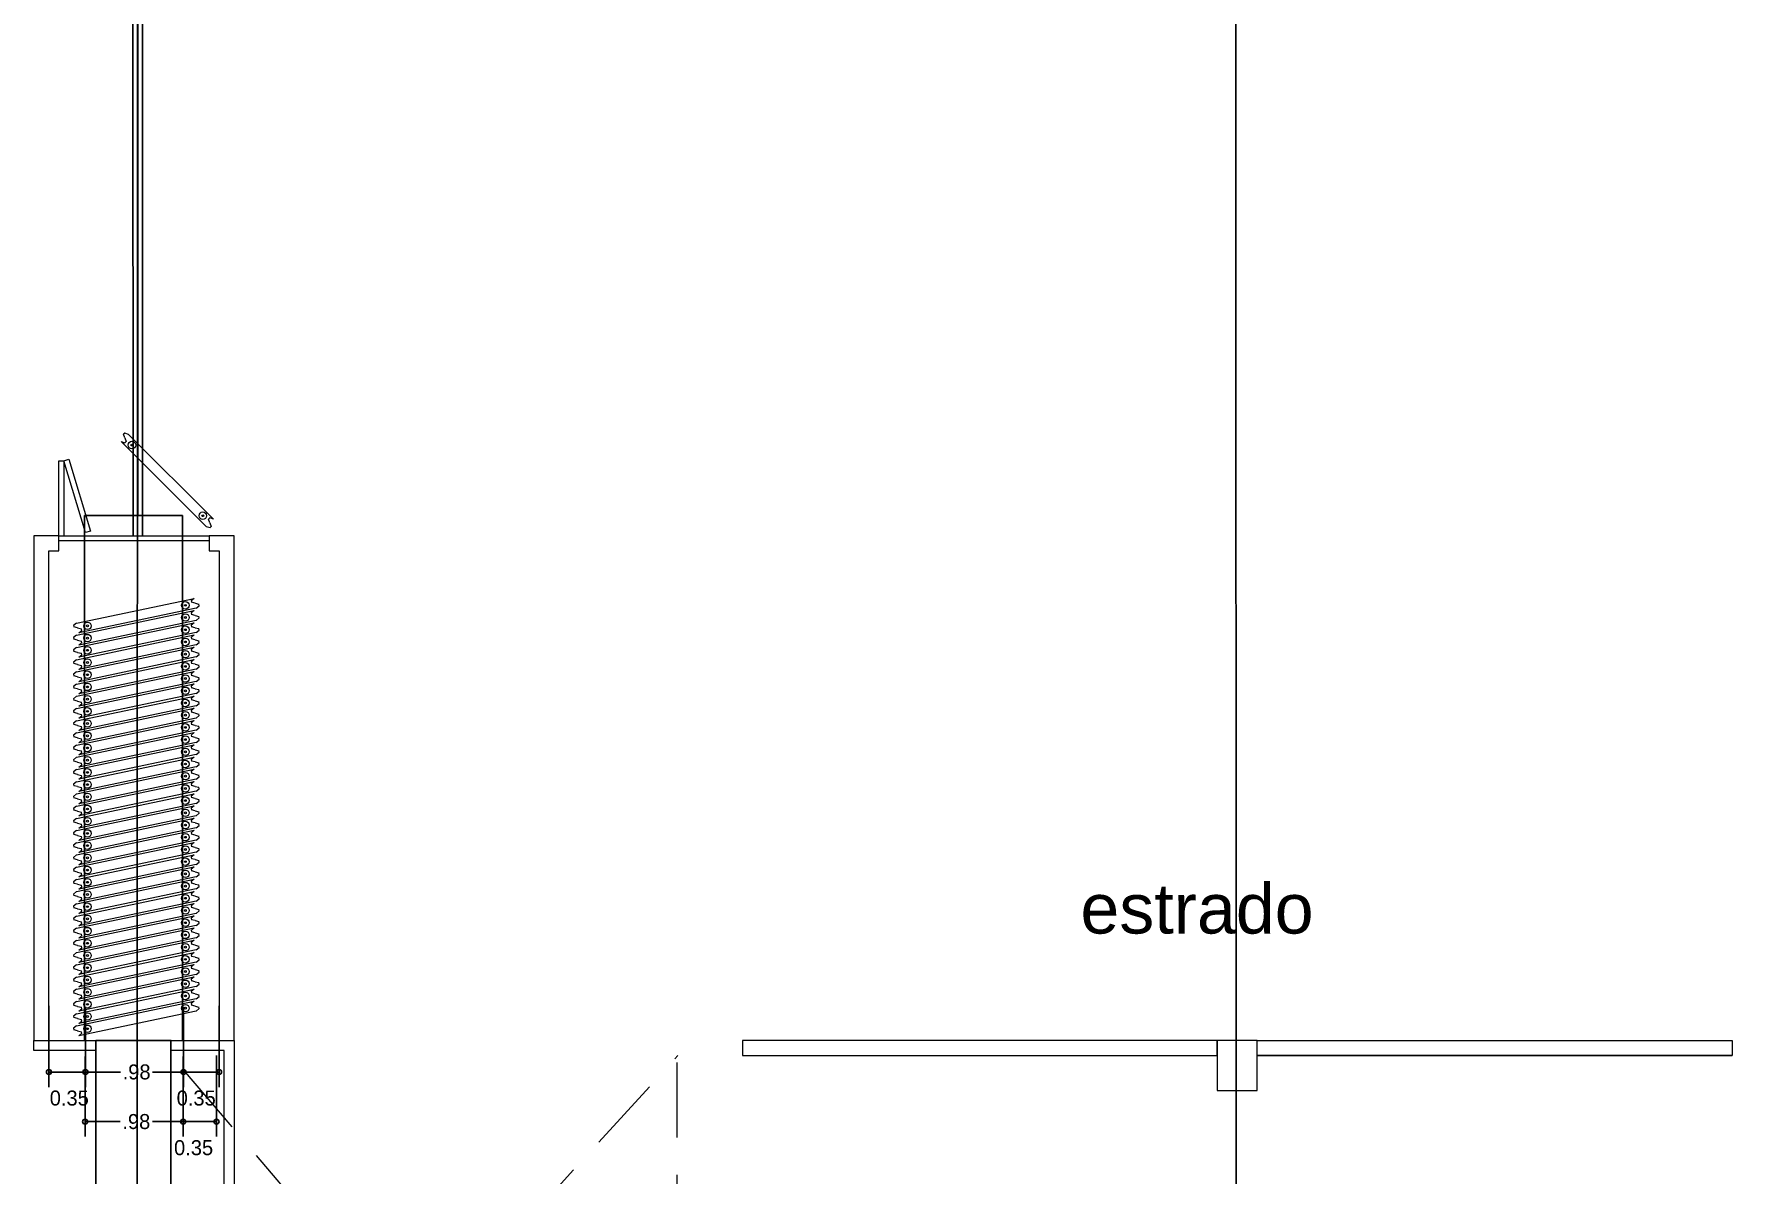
# Model space of a CAD drawing. Header units: millimetres. Extents: x 744843 to 745492, y 2520966 to 2521458.
# Drawn here: x 745392.33 to 745409.29, y 2521108.29 to 2521119.69 of the extents above; entities that cross this region are included whole.
import ezdxf

# ---------------------------------------------------------------- set-up
doc = ezdxf.new("R2010")
doc.units = ezdxf.units.MM
doc.header["$PDMODE"] = 35
doc.header["$PDSIZE"] = 1
for name, pattern in [('CENTRO2', [28.575, 19.05, -3.175, 3.175, -3.175]), ('DASHED2', [0.375, 0.25, -0.125]), ('HIDDEN', [9.525, 6.35, -3.175])]:
    doc.linetypes.add(name, pattern=pattern)
for name, color, linetype in [('A-Columnas_Pppal', 3, 'Continuous'), ('A_Cotas_Paños', 8, 'Continuous'), ('A_Ejes', 8, 'Continuous'), ('A_Muros_Mobiles', 16, 'Continuous'), ('cotas auxiliares', 7, 'Continuous')]:
    doc.layers.add(name, color=color, linetype=linetype)
for name, color, linetype, lineweight in [('A-Columnas_Secun', 74, 'Continuous', 20), ('A_Muros', 30, 'Continuous', 20), ('A_Muros_Concreto', 3, 'Continuous', 0), ('A_Proyecciones', 192, 'HIDDEN', 20), ('A_Puertas', 8, 'Continuous', 0), ('A_Textos', 4, 'Continuous', 20)]:
    doc.layers.add(name, color=color, linetype=linetype, lineweight=lineweight)
doc.styles.add('Arial', font='arial.ttf', dxfattribs={"height": 1})
doc.dimstyles.new('EJES', dxfattribs={"dimtxt": 0.25, "dimasz": 0.25, "dimexe": 0.5, "dimexo": 0.25, "dimgap": 0.01, "dimtad": 0, "dimtih": 1, "dimtoh": 1, "dimzin": 4, "dimdsep": 46, "dimtxsty": 'Standard', "dimblk": 'ORIGIN', "dimcen": 0.09, "dimclrd": 8, "dimclre": 8, "dimclrt": 4, "dimadec": 1, "dimazin": 0, "dimtfac": 1, "dimtofl": 0, "dimtmove": 2, "dimatfit": 3, "dimfxl": 0.15, "dimtolj": 1, "dimtzin": 0, "dimlwd": -1, "dimlwe": -1, "dimarcsym": 0})

# ---------------------------------------------------------------- blocks, each defined once
blk = doc.blocks.new('_Origin')
at = {"color": 0, "linetype": 'ByBlock', "lineweight": -2}
blk.add_line((0, 0), (-1, 0), dxfattribs=at)
blk.add_circle((0, 0), 0.5, dxfattribs=at)
blk = doc.blocks.new('*D173')
at = {"layer": 'cotas auxiliares', "color": 8, "transparency": 16777216}
for p, q in [((745392.836, 2521109.469), (745392.836, 2521108.668)), ((745393.816, 2521109.469), (745393.816, 2521108.668)), ((745392.886, 2521108.818), (745393.188, 2521108.818)), ((745393.766, 2521108.818), (745393.508, 2521108.818))]:
    blk.add_line(p, q, dxfattribs=at)
at = {"layer": 'Defpoints', "color": 0, "transparency": 16777216}
for p in [(745392.836, 2521109.619), (745393.816, 2521109.619), (745392.836, 2521108.818)]:
    blk.add_point(p, dxfattribs=at)
at = {"layer": 'cotas auxiliares', "color": 8, "transparency": 16777216, "xscale": 0.05, "yscale": 0.05, "zscale": 0.05, "rotation": 180}
blk.add_blockref('_Origin', (745392.836, 2521108.818), dxfattribs=at)
at = {"layer": 'cotas auxiliares', "color": 8, "transparency": 16777216, "xscale": 0.05, "yscale": 0.05, "zscale": 0.05}
blk.add_blockref('_Origin', (745393.816, 2521108.818), dxfattribs=at)
at = {"layer": 'cotas auxiliares', "color": 4, "transparency": 16777216, "insert": (745393.348, 2521108.818), "char_height": 0.15, "attachment_point": 5}
blk.add_mtext('\\A1;.98', dxfattribs=at)
blk = doc.blocks.new('*D174')
at = {"layer": 'cotas auxiliares', "color": 8, "transparency": 16777216}
for p, q in [((745393.816, 2521109.469), (745393.816, 2521108.668)), ((745394.149, 2521109.48), (745394.149, 2521108.668)), ((745393.866, 2521108.818), (745394.099, 2521108.818))]:
    blk.add_line(p, q, dxfattribs=at)
at = {"layer": 'Defpoints', "color": 0, "transparency": 16777216}
for p in [(745393.816, 2521109.619), (745394.149, 2521109.63), (745394.149, 2521108.818)]:
    blk.add_point(p, dxfattribs=at)
at = {"layer": 'cotas auxiliares', "color": 8, "transparency": 16777216, "xscale": 0.05, "yscale": 0.05, "zscale": 0.05, "rotation": 180}
blk.add_blockref('_Origin', (745393.816, 2521108.818), dxfattribs=at)
at = {"layer": 'cotas auxiliares', "color": 8, "transparency": 16777216, "xscale": 0.05, "yscale": 0.05, "zscale": 0.05}
blk.add_blockref('_Origin', (745394.149, 2521108.818), dxfattribs=at)
at = {"layer": 'cotas auxiliares', "color": 4, "transparency": 16777216, "insert": (745393.92, 2521108.557), "char_height": 0.15, "attachment_point": 5}
blk.add_mtext('\\A1;0.35', dxfattribs=at)
blk = doc.blocks.new('*D206')
at = {"layer": 'A_Cotas_Paños', "color": 8, "transparency": 16777216}
for p, q in [((745392.836, 2521109.469), (745392.836, 2521108.668)), ((745393.816, 2521109.469), (745393.816, 2521108.668)), ((745392.886, 2521108.818), (745393.188, 2521108.818)), ((745393.766, 2521108.818), (745393.508, 2521108.818))]:
    blk.add_line(p, q, dxfattribs=at)
at = {"layer": 'Defpoints', "color": 0, "transparency": 16777216}
for p in [(745392.836, 2521109.619), (745393.816, 2521109.619), (745392.836, 2521108.818)]:
    blk.add_point(p, dxfattribs=at)
at = {"layer": 'A_Cotas_Paños', "color": 8, "transparency": 16777216, "xscale": 0.05, "yscale": 0.05, "zscale": 0.05, "rotation": 180}
blk.add_blockref('_Origin', (745392.836, 2521108.818), dxfattribs=at)
at = {"layer": 'A_Cotas_Paños', "color": 8, "transparency": 16777216, "xscale": 0.05, "yscale": 0.05, "zscale": 0.05}
blk.add_blockref('_Origin', (745393.816, 2521108.818), dxfattribs=at)
at = {"layer": 'A_Cotas_Paños', "color": 4, "transparency": 16777216, "insert": (745393.348, 2521108.818), "char_height": 0.15, "attachment_point": 5}
blk.add_mtext('\\A1;.98', dxfattribs=at)
blk = doc.blocks.new('*D207')
at = {"layer": 'A_Cotas_Paños', "color": 8, "transparency": 16777216}
for p, q in [((745393.816, 2521109.469), (745393.816, 2521108.668)), ((745394.149, 2521109.48), (745394.149, 2521108.668)), ((745393.866, 2521108.818), (745394.099, 2521108.818))]:
    blk.add_line(p, q, dxfattribs=at)
at = {"layer": 'Defpoints', "color": 0, "transparency": 16777216}
for p in [(745393.816, 2521109.619), (745394.149, 2521109.63), (745394.149, 2521108.818)]:
    blk.add_point(p, dxfattribs=at)
at = {"layer": 'A_Cotas_Paños', "color": 8, "transparency": 16777216, "xscale": 0.05, "yscale": 0.05, "zscale": 0.05, "rotation": 180}
blk.add_blockref('_Origin', (745393.816, 2521108.818), dxfattribs=at)
at = {"layer": 'A_Cotas_Paños', "color": 8, "transparency": 16777216, "xscale": 0.05, "yscale": 0.05, "zscale": 0.05}
blk.add_blockref('_Origin', (745394.149, 2521108.818), dxfattribs=at)
at = {"layer": 'A_Cotas_Paños', "color": 4, "transparency": 16777216, "insert": (745393.92, 2521108.557), "char_height": 0.15, "attachment_point": 5}
blk.add_mtext('\\A1;0.35', dxfattribs=at)
blk = doc.blocks.new('A$C05567849')
at = {"layer": 'A_Muros_Mobiles', "color": 8, "linetype": 'ByBlock', "lineweight": 5}
for p, q in [((-12, 0), (-12.35, -0.17)), ((-12, 0), (0, 0)), ((0, 0), (-0.35, -0.17)), ((-12.35, -0.17), (-12.35, -0.33)), ((-12, -0.5), (-12.35, -0.33)), ((-12, -0.5), (-11.65, -0.67)), ((-12, -1), (-11.65, -0.83)), ((0, -1), (-12, -1)), ((-11.65, -0.83), (-11.65, -0.67)), ((-0.35, -0.17), (-0.35, -0.33)), ((0, -0.5), (-0.35, -0.33)), ((0, -0.5), (0.35, -0.67)), ((0, -1), (0.35, -0.83)), ((0.35, -0.83), (0.35, -0.67))]:
    blk.add_line(p, q, dxfattribs=at)
for centre, radius in [((-11, -0.5), 0.373), ((-11, -0.5), 0.0915), ((-1, -0.5), 0.373), ((-1, -0.5), 0.0915)]:
    blk.add_circle(centre, radius, dxfattribs=at)
blk = doc.blocks.new('*D240')
at = {"layer": 'A_Cotas_Paños', "color": 8, "transparency": 16777216}
for p, q in [((745392.839, 2521109.964), (745392.839, 2521109.164)), ((745393.819, 2521109.964), (745393.819, 2521109.164)), ((745392.889, 2521109.314), (745393.191, 2521109.314)), ((745393.769, 2521109.314), (745393.511, 2521109.314))]:
    blk.add_line(p, q, dxfattribs=at)
at = {"layer": 'Defpoints', "color": 0, "transparency": 16777216}
for p in [(745392.839, 2521110.114), (745393.819, 2521110.114), (745392.839, 2521109.314)]:
    blk.add_point(p, dxfattribs=at)
at = {"layer": 'A_Cotas_Paños', "color": 8, "transparency": 16777216, "xscale": 0.05, "yscale": 0.05, "zscale": 0.05, "rotation": 180}
blk.add_blockref('_Origin', (745392.839, 2521109.314), dxfattribs=at)
at = {"layer": 'A_Cotas_Paños', "color": 8, "transparency": 16777216, "xscale": 0.05, "yscale": 0.05, "zscale": 0.05}
blk.add_blockref('_Origin', (745393.819, 2521109.314), dxfattribs=at)
at = {"layer": 'A_Cotas_Paños', "color": 4, "transparency": 16777216, "insert": (745393.351, 2521109.314), "char_height": 0.15, "attachment_point": 5}
blk.add_mtext('\\A1;.98', dxfattribs=at)
blk = doc.blocks.new('*D241')
at = {"layer": 'A_Cotas_Paños', "color": 8, "transparency": 16777216}
for p, q in [((745392.475, 2521109.975), (745392.475, 2521109.164)), ((745392.839, 2521109.964), (745392.839, 2521109.164)), ((745392.525, 2521109.314), (745392.789, 2521109.314))]:
    blk.add_line(p, q, dxfattribs=at)
at = {"layer": 'Defpoints', "color": 0, "transparency": 16777216}
for p in [(745392.475, 2521110.125), (745392.839, 2521110.114), (745392.839, 2521109.314)]:
    blk.add_point(p, dxfattribs=at)
at = {"layer": 'A_Cotas_Paños', "color": 8, "transparency": 16777216, "xscale": 0.05, "yscale": 0.05, "zscale": 0.05, "rotation": 180}
blk.add_blockref('_Origin', (745392.475, 2521109.314), dxfattribs=at)
at = {"layer": 'A_Cotas_Paños', "color": 8, "transparency": 16777216, "xscale": 0.05, "yscale": 0.05, "zscale": 0.05}
blk.add_blockref('_Origin', (745392.839, 2521109.314), dxfattribs=at)
at = {"layer": 'A_Cotas_Paños', "color": 4, "transparency": 16777216, "insert": (745392.678, 2521109.053), "char_height": 0.15, "attachment_point": 5}
blk.add_mtext('\\A1;0.35', dxfattribs=at)
blk = doc.blocks.new('*D242')
at = {"layer": 'A_Cotas_Paños', "color": 8, "transparency": 16777216}
for p, q in [((745393.819, 2521109.964), (745393.819, 2521109.164)), ((745394.175, 2521109.975), (745394.175, 2521109.164)), ((745393.869, 2521109.314), (745394.125, 2521109.314))]:
    blk.add_line(p, q, dxfattribs=at)
at = {"layer": 'Defpoints', "color": 0, "transparency": 16777216}
for p in [(745393.819, 2521110.114), (745394.175, 2521110.125), (745394.175, 2521109.314)]:
    blk.add_point(p, dxfattribs=at)
at = {"layer": 'A_Cotas_Paños', "color": 8, "transparency": 16777216, "xscale": 0.05, "yscale": 0.05, "zscale": 0.05, "rotation": 180}
blk.add_blockref('_Origin', (745393.819, 2521109.314), dxfattribs=at)
at = {"layer": 'A_Cotas_Paños', "color": 8, "transparency": 16777216, "xscale": 0.05, "yscale": 0.05, "zscale": 0.05}
blk.add_blockref('_Origin', (745394.175, 2521109.314), dxfattribs=at)
at = {"layer": 'A_Cotas_Paños', "color": 4, "transparency": 16777216, "insert": (745393.946, 2521109.053), "char_height": 0.15, "attachment_point": 5}
blk.add_mtext('\\A1;0.35', dxfattribs=at)

msp = doc.modelspace()

# ---------------------------------------------------------------- linework, layer by layer
at = {"layer": 'A-Columnas_Pppal'}
msp.add_lwpolyline([(745392.944, 2521109.629), (745393.694, 2521109.629), (745393.694, 2521108.13), (745392.944, 2521108.13)], close=True, dxfattribs=at)
at = {"layer": 'A-Columnas_Secun', "color": 8}
msp.add_lwpolyline([(745404.547, 2521109.629), (745404.147, 2521109.629), (745404.147, 2521109.13), (745404.547, 2521109.13)], close=True, dxfattribs=at)
at = {"layer": 'A_Ejes'}
for p, q in [((745404.335, 2521057.851), (745404.334, 2521173.138)), ((745393.352, 2521058.677), (745393.363, 2521152.227))]:
    msp.add_line(p, q, dxfattribs=at)
at = {"layer": 'A_Muros'}
msp.add_line((745404.547, 2521109.479), (745409.29, 2521109.479), dxfattribs=at)
for points in [[(745392.475, 2521114.524), (745392.575, 2521114.524), (745392.575, 2521114.674), (745392.325, 2521114.674), (745392.325, 2521109.63), (745392.475, 2521109.63)], [(745394.325, 2521114.674), (745394.075, 2521114.674), (745394.075, 2521114.524), (745394.175, 2521114.524), (745394.175, 2521109.63), (745394.325, 2521109.63)], [(745392.325, 2521109.63), (745392.944, 2521109.63), (745392.944, 2521109.53), (745392.325, 2521109.53)]]:
    msp.add_lwpolyline(points, close=True, dxfattribs=at)
msp.add_lwpolyline([(745393.694, 2521109.63), (745393.694, 2521109.63), (745394.325, 2521109.63), (745394.325, 2521108.036), (745394.302, 2521108.036), (745394.302, 2521108.05), (745394.293, 2521108.05), (745394.293, 2521108.05), (745394.301, 2521108.05, -0.414214), (745394.301, 2521108.049), (745394.301, 2521108.036), (745394.247, 2521108.036), (745394.247, 2521108.049, -0.414214), (745394.247, 2521108.05), (745394.255, 2521108.05), (745394.255, 2521108.05), (745394.246, 2521108.05), (745394.246, 2521108.036), (745394.225, 2521108.036), (745394.225, 2521109.53), (745393.694, 2521109.53)], format="xyb", close=True, dxfattribs=at)
at = {"layer": 'A_Muros_Concreto'}
for points in [[(745404.147, 2521109.629), (745399.403, 2521109.629), (745399.403, 2521109.479), (745404.147, 2521109.479)], [(745404.547, 2521109.629), (745409.29, 2521109.629), (745409.29, 2521109.479), (745404.547, 2521109.479)]]:
    msp.add_lwpolyline(points, close=True, dxfattribs=at)
at = {"layer": 'A_Muros_Mobiles', "color": 16, "linetype": 'Continuous'}
for p, q in [((745393.316, 2521114.673), (745393.303, 2521149.345)), ((745393.409, 2521114.673), (745393.423, 2521149.345))]:
    msp.add_line(p, q, dxfattribs=at)
at = {"layer": 'A_Muros_Mobiles', "color": 1, "linetype": 'CENTRO2'}
for p, q in [((745393.364, 2521114.873), (745393.362, 2521149.345)), ((745392.83, 2521114.874), (745393.81, 2521114.874)), ((745392.83, 2521114.874), (745392.83, 2521109.63)), ((745393.81, 2521114.874), (745393.809, 2521109.63))]:
    msp.add_line(p, q, dxfattribs=at)
at = {"layer": 'A_Proyecciones', "linetype": 'DASHED2', "ltscale": 3}
for p, q in [((745393.419, 2521103.628), (745398.759, 2521109.478)), ((745398.684, 2521103.628), (745393.697, 2521109.478)), ((745398.749, 2521109.41), (745398.749, 2521094.68))]:
    msp.add_line(p, q, dxfattribs=at)
at = {"layer": 'A_Puertas'}
for points in [[(745392.575, 2521114.673), (745394.075, 2521114.673), (745394.075, 2521114.623), (745392.575, 2521114.623), (745392.575, 2521115.423)], [(745392.575, 2521115.423), (745392.625, 2521115.423), (745392.625, 2521114.673)]]:
    msp.add_lwpolyline(points, dxfattribs=at)
msp.add_lwpolyline([(745392.673, 2521115.438), (745392.889, 2521114.719), (745392.841, 2521114.705), (745392.625, 2521115.423)], close=True, dxfattribs=at)
msp.add_lwpolyline([(745392.673, 2521115.438), (745392.889, 2521114.719), (745392.841, 2521114.705), (745392.625, 2521115.423)], close=True, dxfattribs=at)
msp.add_lwpolyline([(745392.673, 2521115.438), (745392.889, 2521114.719), (745392.841, 2521114.705), (745392.625, 2521115.423)], close=True, dxfattribs=at)

# ---------------------------------------------------------------- block references
at = {"layer": 'A_Muros_Mobiles', "lineweight": 15, "zscale": 0.1}
for p, xscale, yscale, rotation in [((745393.198, 2521115.615), 0.1000000000348082, 0.1000000000348082, 135.0574439698448), ((745392.772, 2521113.703), 0.09999999998161027, 0.1000000000882153, 191.8621656486606), ((745392.772, 2521113.581), 0.09999999998161027, 0.1000000000882153, 191.8621656486606), ((745392.772, 2521113.459), 0.09999999998161026, 0.1000000000882153, 191.8621656486606), ((745392.772, 2521113.337), 0.09999999998161026, 0.1000000000882153, 191.8621656486606), ((745392.772, 2521113.215), 0.09999999998161027, 0.1000000000882153, 191.8621656486606), ((745392.772, 2521113.093), 0.09999999998161027, 0.1000000000882153, 191.8621656486606), ((745392.772, 2521112.971), 0.09999999998161027, 0.1000000000882153, 191.8621656486606), ((745392.772, 2521112.849), 0.09999999998161027, 0.1000000000882153, 191.8621656486606), ((745392.772, 2521112.727), 0.09999999998161027, 0.1000000000882153, 191.8621656486606), ((745392.772, 2521112.605), 0.09999999998161027, 0.1000000000882153, 191.8621656486606), ((745392.772, 2521112.483), 0.09999999998161027, 0.1000000000882153, 191.8621656486606), ((745392.772, 2521112.361), 0.09999999998161027, 0.1000000000882153, 191.8621656486606), ((745392.772, 2521112.239), 0.09999999998161027, 0.1000000000882153, 191.8621656486606), ((745392.772, 2521112.117), 0.09999999998161027, 0.1000000000882153, 191.8621656486606), ((745392.772, 2521111.995), 0.09999999998161027, 0.1000000000882153, 191.8621656486606), ((745392.772, 2521111.873), 0.09999999998161027, 0.1000000000882153, 191.8621656486606), ((745392.772, 2521111.751), 0.09999999998161027, 0.1000000000882153, 191.8621656486606), ((745392.772, 2521111.629), 0.09999999998161027, 0.1000000000882153, 191.8621656486606), ((745392.772, 2521111.507), 0.09999999998161027, 0.1000000000882153, 191.8621656486606), ((745392.772, 2521111.385), 0.09999999998161027, 0.1000000000882153, 191.8621656486606), ((745392.772, 2521111.263), 0.09999999998161027, 0.1000000000882153, 191.8621656486606), ((745392.772, 2521111.141), 0.09999999998161027, 0.1000000000882153, 191.8621656486606), ((745392.772, 2521111.019), 0.09999999998161027, 0.1000000000882153, 191.8621656486606), ((745392.772, 2521110.897), 0.09999999998161027, 0.1000000000882153, 191.8621656486606), ((745392.772, 2521110.775), 0.09999999998161027, 0.1000000000882153, 191.8621656486606), ((745392.772, 2521110.653), 0.09999999998161027, 0.1000000000882153, 191.8621656486606), ((745392.772, 2521110.531), 0.09999999998161027, 0.1000000000882153, 191.8621656486606), ((745392.772, 2521110.409), 0.09999999998161027, 0.1000000000882153, 191.8621656486606), ((745392.772, 2521110.287), 0.09999999998161027, 0.1000000000882153, 191.8621656486606), ((745392.772, 2521110.165), 0.09999999998161027, 0.1000000000882153, 191.8621656486606), ((745392.772, 2521110.043), 0.09999999998161027, 0.1000000000882153, 191.8621656486606), ((745392.772, 2521109.921), 0.09999999998161027, 0.1000000000882153, 191.8621656486606), ((745392.772, 2521109.799), 0.09999999998161027, 0.1000000000882153, 191.8621656486606), ((745392.772, 2521109.677), 0.09999999998161027, 0.1000000000882153, 191.8621656486606)]:
    msp.add_blockref('A$C05567849', p, dxfattribs=dict(at, xscale=xscale, yscale=yscale, rotation=rotation))

# ---------------------------------------------------------------- texts
at = {"layer": 'A_Textos', "ltscale": 0.1, "insert": (745403.945, 2521111.198), "char_height": 0.5, "width": 13.91647, "attachment_point": 2, "style": 'Arial'}
msp.add_mtext('estrado', dxfattribs=at)
msp.add_mtext('estrado', dxfattribs=at)

# ---------------------------------------------------------------- dimensions: what is measured, and where the dimension line sits
at = {"layer": 'A_Cotas_Paños'}
for base, p1, p2, picture, middle in [((745392.839, 2521109.314), (745392.475, 2521110.125), (745392.839, 2521110.114), '*D241', (745392.678, 2521109.053)), ((745394.175, 2521109.314), (745393.819, 2521110.114), (745394.175, 2521110.125), '*D242', (745393.946, 2521109.053)), ((745394.149, 2521108.818), (745393.816, 2521109.619), (745394.149, 2521109.63), '*D207', (745393.92, 2521108.557))]:
    dim = msp.add_linear_dim(base=base, p1=p1, p2=p2, angle=180, text='0.35', dimstyle='EJES', override={"dimtxt": 0.15, "dimasz": 0.05, "dimexe": 0.15, "dimexo": 0.15, "dimfxl": 1.25}, dxfattribs=at)
    dim.commit()
    dim.dimension.update_dxf_attribs({"geometry": picture, "text_midpoint": middle, "dimtype": 160})
for base, p1, p2, picture, middle in [((745392.839, 2521109.314), (745393.819, 2521110.114), (745392.839, 2521110.114), '*D240', (745393.351, 2521109.314)), ((745392.836, 2521108.818), (745393.816, 2521109.619), (745392.836, 2521109.619), '*D206', (745393.348, 2521108.818))]:
    dim = msp.add_linear_dim(base=base, p1=p1, p2=p2, dimstyle='EJES', override={"dimtxt": 0.15, "dimasz": 0.05, "dimexe": 0.15, "dimexo": 0.15, "dimfxl": 1.25}, dxfattribs=at)
    dim.commit()
    dim.dimension.update_dxf_attribs({"geometry": picture, "text_midpoint": middle, "dimtype": 160})
at = {"layer": 'cotas auxiliares'}
dim = msp.add_linear_dim(base=(745392.836, 2521108.818), p1=(745393.816, 2521109.619), p2=(745392.836, 2521109.619), dimstyle='EJES', override={"dimtxt": 0.15, "dimasz": 0.05, "dimexe": 0.15, "dimexo": 0.15, "dimfxl": 1.25}, dxfattribs=at)
dim.commit()
dim.dimension.update_dxf_attribs({"geometry": '*D173', "text_midpoint": (745393.348, 2521108.818), "dimtype": 160})
dim = msp.add_linear_dim(base=(745394.149, 2521108.818), p1=(745393.816, 2521109.619), p2=(745394.149, 2521109.63), angle=180, text='0.35', dimstyle='EJES', override={"dimtxt": 0.15, "dimasz": 0.05, "dimexe": 0.15, "dimexo": 0.15, "dimfxl": 1.25}, dxfattribs=at)
dim.commit()
dim.dimension.update_dxf_attribs({"geometry": '*D174', "text_midpoint": (745393.92, 2521108.557), "dimtype": 160})

doc.saveas('drawing.dxf')
